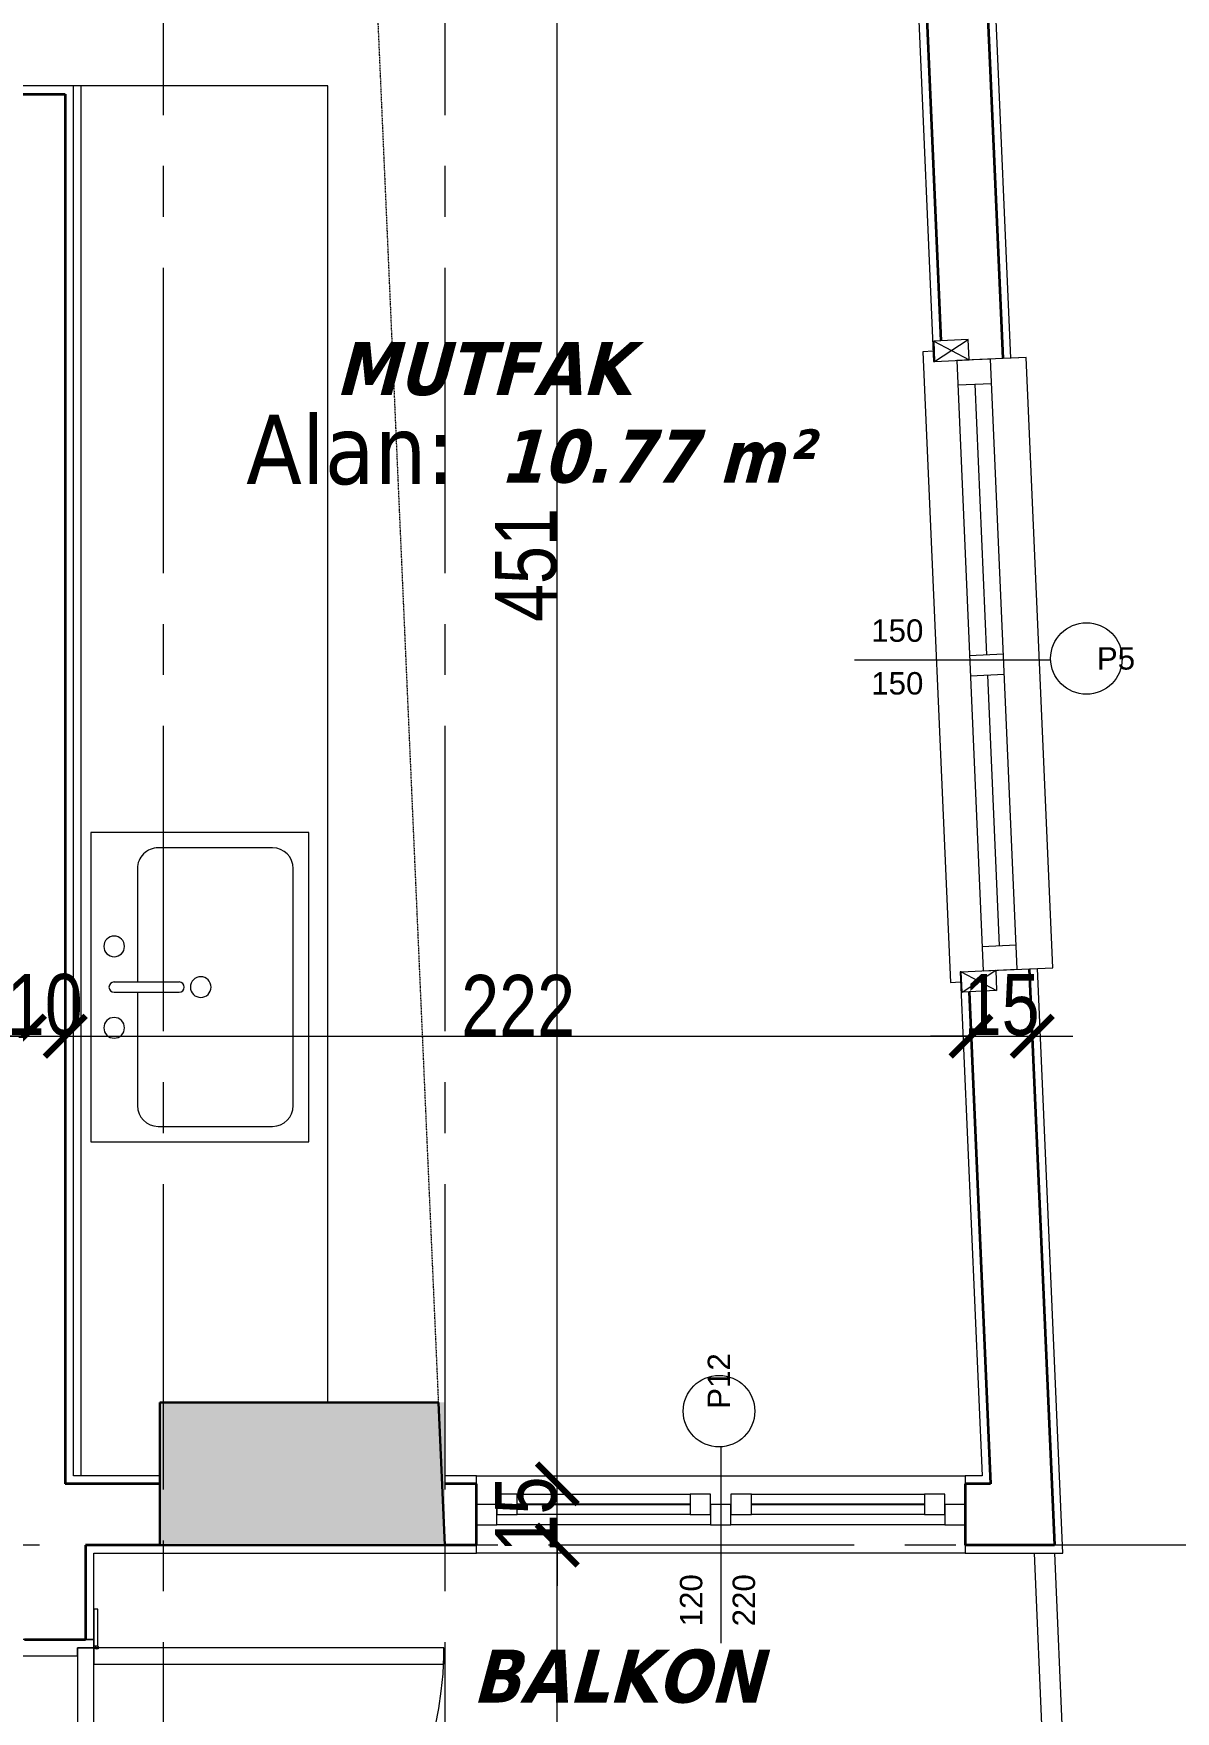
# Model space of a CAD drawing. Header units: millimetres. Extents: x 1373 to 40779, y 1939 to 6439.
# Drawn here: x 15422.4 to 15702.8, y 3334.4 to 3746.4 of the extents above; entities that cross this region are included whole.
import ezdxf

# ---------------------------------------------------------------- set-up
doc = ezdxf.new("R2010")
doc.units = ezdxf.units.MM
doc.linetypes.add('IMPORT-CENTER2', pattern=[112.5, 75, -12.5, 12.5, -12.5])
doc.linetypes.add('Sovrapposto', pattern=[0.396875, 0.238125, -0.15875])
for name, color, linetype, lineweight in [('A-AREA-IDEN', 2, 'Continuous', 18), ('A-DETL', 6, 'Continuous', 30), ('A-DETL-GENF', 92, 'Continuous', 18), ('A-DOOR', 31, 'Continuous', 18), ('A-DOOR-FRAM', 31, 'Continuous', 18), ('A-FLOR-HRAL', 11, 'Continuous', 18), ('A-GLAZ', 151, 'Continuous', 18), ('A-GLAZ-IDEN', 152, 'Continuous', 18), ('A-GLAZ-SILL', 1, 'Continuous', 9), ('A-WALL', 20, 'Continuous', 9), ('A-WALL-FNSH', 113, 'Continuous', 18), ('ESYA', 3, 'Continuous', 25), ('OLCUIC', 241, 'Continuous', 20), ('P-SANR-FIXT', 6, 'Continuous', 18), ('Q-CASE', 31, 'Continuous', 18), ('S-GRID', 252, 'IMPORT-CENTER2', 5)]:
    doc.layers.add(name, color=color, linetype=linetype, lineweight=lineweight)
doc.styles.add('50', font='arial.ttf', dxfattribs={"width": 0.8})
doc.styles.add('Arial_4', font='arial.ttf', dxfattribs={"height": 5.5})
doc.styles.add('Tahoma_6', font='tahoma.ttf', dxfattribs={"height": 0.17})
doc.styles.add('Tahoma_B_I', font='', dxfattribs={"height": 11})
doc.styles.get('Tahoma_B_I').set_extended_font_data('Tahoma', italic=True, bold=True)
doc.dimstyles.new('NERGİS', dxfattribs={"dimtxt": 15, "dimasz": 10, "dimexe": 20, "dimexo": 150, "dimgap": 0, "dimtad": 1, "dimdec": 0, "dimzin": 1, "dimtxsty": '50', "dimblk": 'ARCHTICK', "dimcen": 0, "dimse1": 1, "dimse2": 1, "dimclrd": 56, "dimclrt": 56, "dimazin": 3, "dimtfac": 1, "dimtdec": 0, "dimtix": 1, "dimtmove": 2, "dimatfit": 2, "dimldrblk": 'DOTSMALL', "dimlwd": 0, "dimlwe": -1, "dimarcsym": 0})

# ---------------------------------------------------------------- blocks, each defined once
blk = doc.blocks.new('M_Counter Top w Sink - 600mm Depth-2076054-1_ NORMAL KAT')
at = {"layer": 'Q-CASE'}
for p, q in [((221.23, -62.5), (221.23, 0)), ((-120.05, -1.9), (221.23, -1.9)), ((-102.05, -62.5), (221.23, -62.5))]:
    blk.add_line(p, q, dxfattribs=at)
blk = doc.blocks.new('M_Sink Kitchen-Single - 760 x 535mm-1807117-1_ NORMAL KAT')
at = {"layer": 'P-SANR-FIXT'}
for p, q in [((39.57, 26.98), (-36.43, 26.98)), ((-36.43, 26.98), (-36.43, -26.52)), ((39.57, -26.52), (39.57, 26.98)), ((0.3, 21.27), (0.3, 5.31)), ((2.84, 21.27), (2.84, 5.31)), ((0.3, 15.55), (-27.54, 15.55)), ((30.68, 15.55), (2.84, 15.55)), ((-32.62, 10.47), (-32.62, -17.63)), ((35.76, -17.63), (35.76, 10.47)), ((-27.54, -22.71), (30.68, -22.71)), ((-36.43, -26.52), (39.57, -26.52))]:
    blk.add_line(p, q, dxfattribs=at)
for centre, radius, start, end in [((-8.43, 21.27), 2.54, 360, 180), ((-8.43, 21.27), 2.54, 180, 0), ((1.57, 21.27), 1.27, 360, 180), ((11.57, 21.27), 2.54, 360, 180), ((11.57, 21.27), 2.54, 180, 360), ((-27.54, 10.47), 5.08, 90, 180), ((30.68, 10.47), 5.08, 360, 90), ((1.57, 5.31), 1.27, 180, 0), ((1.57, 0), 2.54, 360, 180), ((1.57, 0), 2.54, 180, 0), ((-27.54, -17.63), 5.08, 180, 270), ((30.68, -17.63), 5.08, 270, 0)]:
    blk.add_arc(centre, radius, start, end, dxfattribs=at)
blk = doc.blocks.new('_MB_KAPI_CAMLI_B - _m_kapı_90_camlı-2079224-1_ NORMAL KAT')
at = {"layer": 'A-DOOR'}
for p, q in [((-44, 95.5), (-48, 95.5)), ((-48, 95.5), (-48, 9.5)), ((-44, 9.5), (-44, 95.5)), ((28.5, 19.5), (28.5, 17.5)), ((28.5, 19.5), (30, 19.5)), ((28.5, 17.5), (30, 17.5)), ((29.5, 17.5), (29.5, 13.55)), ((30, 19.5), (31.5, 19.5)), ((30, 17.5), (31.5, 17.5)), ((30.5, 12.5), (30.5, 17.5)), ((31.5, 17.5), (31.5, 19.5)), ((29, 13.8), (18, 13.8)), ((18, 13.8), (18, 12.4)), ((18, 12.4), (29, 12.4)), ((-48, 9.5), (-44, 9.5)), ((6, 9.5), (-48, 9.5)), ((-48, 9.5), (-48, 5.5)), ((6, 5.5), (6, 9.5)), ((6, 9.5), (26, 9.5)), ((38, 9.5), (26, 9.5)), ((26, 9.5), (26, 5.5)), ((27, 9.8), (27, 9.5)), ((27, 9.8), (28.04, 9.8)), ((28, 10.3), (28, 9.5)), ((28.09, 10.3), (28, 10.3)), ((28.67, 10.3), (28, 10.3)), ((28.67, 10.3), (31.33, 10.3)), ((28.78, 10.6), (28.78, 10.3)), ((28.94, 10.6), (28.78, 10.6)), ((31.22, 10.6), (28.78, 10.6)), ((29.3, 12.1), (29.3, 10.6)), ((30.7, 10.6), (30.7, 12.1)), ((31.22, 10.6), (31.06, 10.6)), ((31.22, 10.3), (31.22, 10.6)), ((32, 10.3), (31.33, 10.3)), ((32, 10.3), (31.91, 10.3)), ((31.96, 9.8), (33, 9.8)), ((32, 9.5), (32, 10.3)), ((33, 9.5), (33, 9.8)), ((40, 9.5), (38, 9.5)), ((38, 5.5), (38, 9.5)), ((-48, 5.5), (6, 5.5)), ((26, 5.5), (6, 5.5)), ((26, 5.5), (38, 5.5)), ((28, 5.5), (28, 4.7)), ((28, 4.7), (28.67, 4.7)), ((28, 4.7), (28.09, 4.7)), ((31.33, 4.7), (28.67, 4.7)), ((28.78, 4.7), (28.78, 4.4)), ((28.78, 4.4), (31.22, 4.4)), ((28.78, 4.4), (28.94, 4.4)), ((29.3, 4.4), (29.3, 2.9)), ((30.7, 2.9), (30.7, 4.4)), ((31.06, 4.4), (31.22, 4.4)), ((31.22, 4.4), (31.22, 4.7)), ((31.33, 4.7), (32, 4.7)), ((31.91, 4.7), (32, 4.7)), ((32, 4.7), (32, 5.5)), ((29, 2.6), (18, 2.6)), ((18, 2.6), (18, 1.2)), ((18, 1.2), (29, 1.2))]:
    blk.add_line(p, q, dxfattribs=at)
at = {"layer": 'A-DOOR', "flags": 128}
for points in [[(30.7, 12.1), (30.7, 12.17), (30.69, 12.24), (30.69, 12.3), (30.68, 12.37), (30.67, 12.44), (30.65, 12.5), (30.63, 12.57), (30.61, 12.63), (30.59, 12.7), (30.57, 12.76), (30.54, 12.82), (30.51, 12.89), (30.48, 12.94), (30.44, 13), (30.4, 13.06), (30.36, 13.12), (30.32, 13.17), (30.28, 13.22), (30.23, 13.27), (30.18, 13.32), (30.13, 13.37), (30.08, 13.41), (30.03, 13.45), (29.97, 13.49), (29.92, 13.53), (29.86, 13.57), (29.8, 13.6), (29.74, 13.63), (29.68, 13.66), (29.62, 13.68), (29.55, 13.71), (29.49, 13.73), (29.42, 13.75), (29.36, 13.76), (29.29, 13.78), (29.22, 13.79), (29.15, 13.79), (29.09, 13.8), (29.02, 13.8), (29, 13.8)], [(29, 12.4), (29.01, 12.4), (29.02, 12.4), (29.04, 12.4), (29.05, 12.4), (29.06, 12.39), (29.07, 12.39), (29.08, 12.39), (29.09, 12.38), (29.11, 12.38), (29.12, 12.38), (29.13, 12.37), (29.14, 12.37), (29.15, 12.36), (29.16, 12.35), (29.17, 12.35), (29.18, 12.34), (29.19, 12.33), (29.2, 12.33), (29.21, 12.32), (29.22, 12.31), (29.22, 12.3), (29.23, 12.29), (29.24, 12.28), (29.25, 12.27), (29.25, 12.26), (29.26, 12.25), (29.26, 12.24), (29.27, 12.23), (29.28, 12.22), (29.28, 12.21), (29.28, 12.2), (29.29, 12.19), (29.29, 12.17), (29.29, 12.16), (29.3, 12.15), (29.3, 12.14), (29.3, 12.13), (29.3, 12.12), (29.3, 12.1), (29.3, 12.1)], [(28.02, 9.8), (28.04, 9.88), (28.05, 9.96), (28.07, 10.03), (28.1, 10.11)], [(28.18, 10.33), (28.22, 10.41), (28.26, 10.48), (28.3, 10.55), (28.34, 10.61), (28.38, 10.68), (28.43, 10.74), (28.48, 10.8), (28.54, 10.86), (28.59, 10.92), (28.65, 10.98), (28.71, 11.03), (28.77, 11.08), (28.84, 11.13), (28.9, 11.17), (28.97, 11.22), (29.04, 11.25), (29.11, 11.29), (29.18, 11.33), (29.19, 11.33)], [(29.19, 11.33), (29.21, 11.34), (29.23, 11.35), (29.25, 11.36), (29.27, 11.37), (29.28, 11.38), (29.3, 11.39), (29.32, 11.41)], [(30.68, 11.41), (30.7, 11.4), (30.71, 11.38), (30.73, 11.37), (30.75, 11.36), (30.77, 11.35), (30.79, 11.34), (30.8, 11.33), (30.81, 11.33)], [(30.81, 11.33), (30.88, 11.3), (30.95, 11.26), (31.02, 11.22), (31.09, 11.18), (31.15, 11.13), (31.22, 11.09), (31.28, 11.04), (31.34, 10.98), (31.4, 10.93), (31.46, 10.87), (31.51, 10.81), (31.56, 10.75), (31.61, 10.69), (31.66, 10.62), (31.7, 10.56), (31.74, 10.49), (31.78, 10.42), (31.81, 10.34), (31.85, 10.27)], [(31.92, 10.05), (31.94, 9.97), (31.96, 9.89), (31.98, 9.81), (31.98, 9.8)], [(29, 1.2), (29.07, 1.2), (29.14, 1.21), (29.2, 1.21), (29.27, 1.22), (29.34, 1.23), (29.4, 1.25), (29.47, 1.27), (29.53, 1.29), (29.6, 1.31), (29.66, 1.33), (29.72, 1.36), (29.79, 1.39), (29.84, 1.42), (29.9, 1.46), (29.96, 1.5), (30.02, 1.54), (30.07, 1.58), (30.12, 1.62), (30.17, 1.67), (30.22, 1.72), (30.27, 1.77), (30.31, 1.82), (30.35, 1.87), (30.39, 1.93), (30.43, 1.98), (30.47, 2.04), (30.5, 2.1), (30.53, 2.16), (30.56, 2.22), (30.58, 2.28), (30.61, 2.35), (30.63, 2.41), (30.65, 2.48), (30.66, 2.54), (30.68, 2.61), (30.69, 2.68), (30.69, 2.75), (30.7, 2.81), (30.7, 2.88), (30.7, 2.9)], [(29.3, 2.9), (29.3, 2.89), (29.3, 2.88), (29.3, 2.86), (29.3, 2.85), (29.29, 2.84), (29.29, 2.83), (29.29, 2.82), (29.28, 2.81), (29.28, 2.79), (29.28, 2.78), (29.27, 2.77), (29.27, 2.76), (29.26, 2.75), (29.25, 2.74), (29.25, 2.73), (29.24, 2.72), (29.23, 2.71), (29.23, 2.7), (29.22, 2.69), (29.21, 2.68), (29.2, 2.68), (29.19, 2.67), (29.18, 2.66), (29.17, 2.65), (29.16, 2.65), (29.15, 2.64), (29.14, 2.64), (29.13, 2.63), (29.12, 2.62), (29.11, 2.62), (29.1, 2.62), (29.09, 2.61), (29.07, 2.61), (29.06, 2.61), (29.05, 2.6), (29.04, 2.6), (29.03, 2.6), (29.02, 2.6), (29, 2.6), (29, 2.6)]]:
    blk.add_lwpolyline(points, dxfattribs=at)
at = {"layer": 'A-DOOR'}
blk.add_circle((-48.06, 10.27), 0.42, dxfattribs=at)
blk.add_arc((-48, 9.5), 86.02, 0, 88.6357, dxfattribs=at)
at = {"layer": 'A-DOOR-FRAM'}
for p, q in [((-48.5, 10.5), (-57.5, 10.5)), ((-57.5, 10.5), (-57.5, 9.5)), ((-57.5, 9.5), (-48.5, 9.5)), ((-48, 9.5), (-50, 9.5)), ((-50, 9.5), (-50, -9.5)), ((-48.5, 9.5), (-48.5, 10.5)), ((-48, 5.5), (-48, 9.5)), ((40, 9.5), (38, 9.5)), ((38, 9.5), (38, 5.5)), ((47.5, 10.5), (38.5, 10.5)), ((38.5, 10.5), (38.5, 9.5)), ((38.5, 9.5), (47.5, 9.5)), ((40, -9.5), (40, 9.5)), ((47.5, 9.5), (47.5, 10.5)), ((-46, 5.5), (-48, 5.5)), ((-46, -9.5), (-46, 5.5)), ((38, 5.5), (36, 5.5)), ((36, 5.5), (36, -9.5)), ((-48.5, -9.5), (-57.5, -9.5)), ((-57.5, -9.5), (-57.5, -10.5)), ((-57.5, -10.5), (-48.5, -10.5)), ((-50, -9.5), (-46, -9.5)), ((-48.5, -10.5), (-48.5, -9.5)), ((36, -9.5), (40, -9.5)), ((47.5, -9.5), (38.5, -9.5)), ((38.5, -9.5), (38.5, -10.5)), ((38.5, -10.5), (47.5, -10.5)), ((47.5, -10.5), (47.5, -9.5))]:
    blk.add_line(p, q, dxfattribs=at)
blk = doc.blocks.new('Side hung casement double - 100-220-2080451-1_ NORMAL KAT')
at = {"layer": 'A-GLAZ'}
for p, q in [((-55, 2.55), (-60, 2.55)), ((-55, -2.45), (-55, 2.55)), ((-55, 2.55), (-2.5, 2.55)), ((-50, 0), (-55, 0)), ((-55, 0), (-55, -4.95)), ((-50, -4.95), (-50, 0)), ((-50, 0), (-7.5, 0)), ((-2.5, 0), (-7.5, 0)), ((-7.5, 0), (-7.5, -4.95)), ((2.5, 2.55), (-2.5, 2.55)), ((-2.5, 2.55), (-2.5, -2.45)), ((-2.5, -4.95), (-2.5, 0)), ((2.5, -2.45), (2.5, 2.55)), ((2.5, 2.55), (55, 2.55)), ((7.5, 0), (2.5, 0)), ((2.5, 0), (2.5, -4.95)), ((7.5, -4.95), (7.5, 0)), ((7.5, 0), (50, 0)), ((55, 0), (50, 0)), ((50, 0), (50, -4.95)), ((60, 2.55), (55, 2.55)), ((55, 2.55), (55, -2.45)), ((55, -4.95), (55, 0)), ((-60, -2.45), (-55, -2.45)), ((-7.5, -2.45), (-50, -2.45)), ((-50, -2.45), (-50, -2.55)), ((-50, -2.55), (-7.5, -2.55)), ((-7.5, -2.55), (-7.5, -2.45)), ((-2.5, -2.45), (2.5, -2.45)), ((50, -2.45), (7.5, -2.45)), ((7.5, -2.45), (7.5, -2.55)), ((7.5, -2.55), (50, -2.55)), ((50, -2.55), (50, -2.45)), ((55, -2.45), (60, -2.45)), ((-55, -4.95), (-50, -4.95)), ((-7.5, -4.95), (-50, -4.95)), ((-7.5, -4.95), (-2.5, -4.95)), ((2.5, -4.95), (7.5, -4.95)), ((50, -4.95), (7.5, -4.95)), ((50, -4.95), (55, -4.95))]:
    blk.add_line(p, q, dxfattribs=at)
blk = doc.blocks.new('Railing - Railing-2082305-1_ NORMAL KAT')
at = {"layer": 'A-FLOR-HRAL'}
for p, q in [((1257, -1083.24), (1263.28, -1227.63)), ((1268.59, -1232.71), (1262.09, -1083.24)), ((1263.28, -1227.63), (1026.09, -1227.63)), ((1263.28, -1227.63), (1268.59, -1232.71)), ((1026.09, -1232.71), (1268.59, -1232.71))]:
    blk.add_line(p, q, dxfattribs=at)
blk = doc.blocks.new('Dbl Plain - 150-150 2-1964452-1_ NORMAL KAT')
at = {"layer": 'A-GLAZ'}
for p, q in [((-103.5, 14.1), (-103.5, -2.95)), ((46.5, 14.1), (-103.5, 14.1)), ((46.5, -2.95), (46.5, 14.1)), ((46.5, 5.35), (-103.5, 5.35)), ((-103.5, 5.35), (-103.5, -2.95)), ((-97.5, -2.95), (-97.5, 5.35)), ((-31, -2.95), (-31, 5.35)), ((-26, -2.95), (-26, 5.35)), ((40.5, -2.95), (40.5, 5.35)), ((46.5, -2.95), (46.5, 5.35)), ((-108.5, -8.4), (-103.5, 0.1)), ((-103.5, -8.4), (-108.5, 0.1)), ((-108.5, 0.1), (-108.5, -8.4)), ((-103.5, 0.1), (-108.5, 0.1)), ((-103.5, -8.4), (-103.5, 0.1)), ((-97.5, 1.2), (-31, 1.2)), ((-26, 1.2), (40.5, 1.2)), ((51.5, -8.4), (46.5, 0.1)), ((46.5, -8.4), (51.5, 0.1)), ((46.5, -8.4), (46.5, 0.1)), ((46.5, 0.1), (51.5, 0.1)), ((51.5, 0.1), (51.5, -8.4)), ((-103.5, -2.95), (46.5, -2.95)), ((-103.5, -2.95), (46.5, -2.95)), ((-108.5, -8.4), (-103.5, -8.4)), ((-106, -8.65), (-106, -11.15)), ((-106, -11.15), (49, -11.15)), ((51.5, -8.4), (46.5, -8.4)), ((49, -11.15), (49, -8.65))]:
    blk.add_line(p, q, dxfattribs=at)
at = {"layer": 'A-GLAZ-SILL'}
for p, q in [((-103.5, 14.1), (-103.5, 10.47)), ((46.5, 14.1), (-103.5, 14.1)), ((46.5, 10.47), (46.5, 14.1))]:
    blk.add_line(p, q, dxfattribs=at)
blk = doc.blocks.new('_MB_TASLAK_MAHALL_ETİKETİ_50_ÖL1 - _MB_1_100 ODA ETİKETİ 2-1849262-1_ NORMAL KAT')
at = {"layer": 'A-AREA-IDEN', "insert": (-0.1168, 0.0189), "char_height": 0.17, "width": 0.633333, "attachment_point": 1, "style": 'Tahoma_6'}
blk.add_mtext('Alan:', dxfattribs=at)
blk = doc.blocks.new('TR_Pencere_pozu_04_saga_uste_1_5mm - TR_Pencere_pozu_04_saga_uste_1_5mm-1434201-1_ NORMAL KAT')
at = {"layer": 'A-GLAZ-IDEN'}
blk.add_line((0.2924, 0), (-0.1896, 0), dxfattribs=at)
blk.add_circle((0.38, 0.0044), 0.0878, dxfattribs=at)
blk = doc.blocks.new('_ArchTick')
at = {"color": 0, "linetype": 'ByBlock', "const_width": 0.15}
blk.add_lwpolyline([(-0.5, -0.5), (0.5, 0.5)], dxfattribs=at)
blk = doc.blocks.new('*D17788')
at = {"layer": 'Defpoints', "color": 0, "transparency": 16777216}
for p in [(15531.01, 3375.28), (15551.01, 3375.28), (15531.01, 3228.89)]:
    blk.add_point(p, dxfattribs=at)
at = {"layer": 'OLCUIC', "color": 56, "lineweight": 0, "transparency": 16777216}
blk.add_line((15551.01, 3228.89), (15551.01, 3375.28), dxfattribs=at)
at = {"layer": 'OLCUIC', "color": 56, "lineweight": 0, "transparency": 16777216, "xscale": 10, "yscale": 10, "zscale": 10}
for p, rotation in [((15551.01, 3375.28), 90), ((15551.01, 3228.89), 270)]:
    blk.add_blockref('_ArchTick', p, dxfattribs=dict(at, rotation=rotation))
at = {"layer": 'OLCUIC', "color": 56, "transparency": 16777216, "insert": (15543.35, 3302.08), "char_height": 15, "width": 1.1952, "attachment_point": 5, "rotation": 90, "style": '50'}
blk.add_mtext('146', dxfattribs=at)
blk = doc.blocks.new('_DotSmall')
at = {"layer": 'ESYA', "color": 0, "const_width": 0.5}
blk.add_lwpolyline([(-0.0625, 0, 1), (0.0625, 0, 1)], format="xyb", close=True, dxfattribs=at)
blk = doc.blocks.new('*D17789')
at = {"layer": 'Defpoints', "color": 0, "transparency": 16777216}
for p in [(15531.01, 3390.28), (15551.01, 3390.28), (15531.01, 3375.28)]:
    blk.add_point(p, dxfattribs=at)
at = {"layer": 'OLCUIC', "color": 56, "lineweight": 0, "transparency": 16777216}
for p, q in [((15551.01, 3390.28), (15551.01, 3400.28)), ((15551.01, 3375.28), (15551.01, 3390.28)), ((15551.01, 3375.28), (15551.01, 3365.28))]:
    blk.add_line(p, q, dxfattribs=at)
at = {"layer": 'OLCUIC', "color": 56, "lineweight": 0, "transparency": 16777216, "xscale": 10, "yscale": 10, "zscale": 10}
for p, rotation in [((15551.01, 3390.28), 270), ((15551.01, 3375.28), 90)]:
    blk.add_blockref('_ArchTick', p, dxfattribs=dict(at, rotation=rotation))
at = {"layer": 'OLCUIC', "color": 56, "transparency": 16777216, "insert": (15543.35, 3382.78), "char_height": 15, "width": 0.7968, "attachment_point": 5, "rotation": 90, "style": '50'}
blk.add_mtext('15', dxfattribs=at)
blk = doc.blocks.new('*D17790')
at = {"layer": 'Defpoints', "color": 0, "transparency": 16777216}
for p in [(15531.01, 3841.56), (15551.01, 3841.56), (15531.01, 3390.28)]:
    blk.add_point(p, dxfattribs=at)
at = {"layer": 'OLCUIC', "color": 56, "lineweight": 0, "transparency": 16777216}
blk.add_line((15551.01, 3390.28), (15551.01, 3841.56), dxfattribs=at)
at = {"layer": 'OLCUIC', "color": 56, "lineweight": 0, "transparency": 16777216, "xscale": 10, "yscale": 10, "zscale": 10}
for p, rotation in [((15551.01, 3841.56), 90), ((15551.01, 3390.28), 270)]:
    blk.add_blockref('_ArchTick', p, dxfattribs=dict(at, rotation=rotation))
at = {"layer": 'OLCUIC', "color": 56, "transparency": 16777216, "insert": (15543.35, 3615.92), "char_height": 15, "width": 1.1952, "attachment_point": 5, "rotation": 90, "style": '50'}
blk.add_mtext('451', dxfattribs=at)
blk = doc.blocks.new('*D17826')
at = {"layer": 'Defpoints', "color": 0, "transparency": 16777216}
for p in [(15045.42, 3520.23), (15420.16, 3520.23), (15420.16, 3500.23)]:
    blk.add_point(p, dxfattribs=at)
at = {"layer": 'OLCUIC', "color": 56, "lineweight": 0, "transparency": 16777216}
blk.add_line((15045.42, 3500.23), (15420.16, 3500.23), dxfattribs=at)
at = {"layer": 'OLCUIC', "color": 56, "lineweight": 0, "transparency": 16777216, "xscale": 10, "yscale": 10, "zscale": 10, "rotation": 180}
blk.add_blockref('_ArchTick', (15045.42, 3500.23), dxfattribs=at)
at = {"layer": 'OLCUIC', "color": 56, "lineweight": 0, "transparency": 16777216, "xscale": 10, "yscale": 10, "zscale": 10}
blk.add_blockref('_ArchTick', (15420.16, 3500.23), dxfattribs=at)
at = {"layer": 'OLCUIC', "color": 56, "transparency": 16777216, "insert": (15232.79, 3507.9), "char_height": 15, "width": 0.7968, "attachment_point": 5, "style": '50'}
blk.add_mtext('375', dxfattribs=at)
blk = doc.blocks.new('*D17827')
at = {"layer": 'Defpoints', "color": 0, "transparency": 16777216}
for p in [(15420.16, 3520.23), (15430.16, 3520.23), (15430.16, 3500.23)]:
    blk.add_point(p, dxfattribs=at)
at = {"layer": 'OLCUIC', "color": 56, "lineweight": 0, "transparency": 16777216}
for p, q in [((15420.16, 3500.23), (15410.16, 3500.23)), ((15420.16, 3500.23), (15430.16, 3500.23)), ((15430.16, 3500.23), (15440.16, 3500.23))]:
    blk.add_line(p, q, dxfattribs=at)
at = {"layer": 'OLCUIC', "color": 56, "lineweight": 0, "transparency": 16777216, "xscale": 10, "yscale": 10, "zscale": 10}
blk.add_blockref('_ArchTick', (15420.16, 3500.23), dxfattribs=at)
at = {"layer": 'OLCUIC', "color": 56, "lineweight": 0, "transparency": 16777216, "xscale": 10, "yscale": 10, "zscale": 10, "rotation": 180}
blk.add_blockref('_ArchTick', (15430.16, 3500.23), dxfattribs=at)
at = {"layer": 'OLCUIC', "color": 56, "transparency": 16777216, "insert": (15425.16, 3507.89), "char_height": 15, "width": 0.7968, "attachment_point": 5, "style": '50'}
blk.add_mtext('10', dxfattribs=at)
blk = doc.blocks.new('*D18067')
at = {"layer": 'Defpoints', "color": 0, "transparency": 16777216}
for p in [(15430.16, 3500.23), (15652.62, 3500.23), (15652.62, 3500.23)]:
    blk.add_point(p, dxfattribs=at)
at = {"layer": 'OLCUIC', "color": 56, "lineweight": 0, "transparency": 16777216}
blk.add_line((15430.16, 3500.23), (15652.62, 3500.23), dxfattribs=at)
at = {"layer": 'OLCUIC', "color": 56, "lineweight": 0, "transparency": 16777216, "xscale": 10, "yscale": 10, "zscale": 10, "rotation": 180}
blk.add_blockref('_ArchTick', (15430.16, 3500.23), dxfattribs=at)
at = {"layer": 'OLCUIC', "color": 56, "lineweight": 0, "transparency": 16777216, "xscale": 10, "yscale": 10, "zscale": 10}
blk.add_blockref('_ArchTick', (15652.62, 3500.23), dxfattribs=at)
at = {"layer": 'OLCUIC', "color": 56, "transparency": 16777216, "insert": (15541.39, 3507.76), "char_height": 15, "attachment_point": 5, "style": '50'}
blk.add_mtext('222', dxfattribs=at)
blk = doc.blocks.new('*D18068')
at = {"layer": 'Defpoints', "color": 0, "transparency": 16777216}
for p in [(15652.62, 3500.23), (15667.63, 3500.23), (15667.63, 3500.23)]:
    blk.add_point(p, dxfattribs=at)
at = {"layer": 'OLCUIC', "color": 56, "lineweight": 0, "transparency": 16777216}
for p, q in [((15652.62, 3500.23), (15642.62, 3500.23)), ((15652.62, 3500.23), (15667.63, 3500.23)), ((15667.63, 3500.23), (15677.63, 3500.23))]:
    blk.add_line(p, q, dxfattribs=at)
at = {"layer": 'OLCUIC', "color": 56, "lineweight": 0, "transparency": 16777216, "xscale": 10, "yscale": 10, "zscale": 10}
blk.add_blockref('_ArchTick', (15652.62, 3500.23), dxfattribs=at)
at = {"layer": 'OLCUIC', "color": 56, "lineweight": 0, "transparency": 16777216, "xscale": 10, "yscale": 10, "zscale": 10, "rotation": 180}
blk.add_blockref('_ArchTick', (15667.63, 3500.23), dxfattribs=at)
at = {"layer": 'OLCUIC', "color": 56, "transparency": 16777216, "insert": (15660.12, 3507.89), "char_height": 15, "attachment_point": 5, "style": '50'}
blk.add_mtext('15', dxfattribs=at)

msp = doc.modelspace()

# ---------------------------------------------------------------- hatches: boundary and pattern name
at = {"layer": 'A-DETL-GENF'}
h = msp.add_hatch(dxfattribs=at)
h.set_pattern_fill('FP_21', color=153, style=0, pattern_type=2)
h.set_pattern_definition([(45, (14411.07, 4456.518), (-17.9605, 17.9605), []), (45, (14429.03, 4456.518), (-17.9605, 17.9605), [12.7, -12.7])])
h.paths.add_polyline_path([(13955.42, 3375.28), (13955.42, 3445.28), (13920.42, 3445.28), (13920.42, 3375.28)])
h.paths.add_polyline_path([(15523.4, 3375.28), (15523.4, 3410.28), (15453.4, 3410.28), (15453.4, 3375.28), (15464.63, 3375.28)])
h.paths.add_polyline_path([(13405.71, 3375.28), (13475.71, 3375.28), (13475.71, 3410.28), (13405.71, 3410.28)])
h.paths.add_polyline_path([(14475.42, 3375.28), (14475.42, 3445.28), (14440.42, 3445.28), (14440.42, 3375.28)])
h.paths.add_polyline_path([(15010.42, 3375.28), (15045.42, 3375.28), (15045.42, 3445.28), (15010.42, 3445.28)])
h.paths.add_polyline_path([(15502.98, 3841.56), (15501.44, 3876.56), (15431.44, 3876.56), (15431.44, 3841.56), (15464.63, 3841.56)])
h.paths.add_polyline_path([(15045.42, 3841.56), (15045.42, 3951.56), (14855.42, 3951.56), (14855.42, 3926.56), (15020.42, 3926.56), (15020.42, 3841.56)])
h.paths.add_polyline_path([(13950.42, 3841.56), (13950.42, 3951.56), (13920.42, 3951.56), (13920.42, 3841.56)])
h.paths.add_polyline_path([(13405.71, 3841.56), (13475.71, 3841.56), (13475.71, 3876.56), (13405.71, 3876.56)])
h.paths.add_polyline_path([(14615.42, 3926.56), (14615.42, 4216.56), (14590.42, 4216.56), (14590.42, 3926.56)])
h.paths.add_polyline_path([(14434.13, 3926.56), (14465.42, 3926.56), (14465.42, 3951.56), (14400.42, 3951.56), (14400.42, 4216.56), (14375.42, 4216.56), (14375.42, 3926.56)])
h.paths.add_polyline_path([(15479.98, 4366.56), (15478.45, 4401.56), (15408.45, 4401.56), (15408.45, 4366.56), (15464.63, 4366.56)])
h.paths.add_polyline_path([(14880.42, 4366.56), (14880.42, 4401.56), (14810.42, 4401.56), (14810.42, 4366.56), (14820.57, 4366.56)])
h.paths.add_polyline_path([(14480.42, 4366.56), (14480.42, 4401.56), (14375.42, 4401.56), (14375.42, 4366.56), (14434.13, 4366.56)])
h.paths.add_polyline_path([(13967.42, 4366.56), (13967.42, 4391.56), (13817.42, 4391.56), (13817.42, 4366.56), (13918.88, 4366.56)])
h.paths.add_polyline_path([(13475.71, 4366.56), (13475.71, 4401.56), (13405.71, 4401.56), (13405.71, 4366.56)])
h.paths.add_polyline_path([(13440.71, 4821.52), (13440.71, 4891.52), (13405.71, 4891.52), (13405.71, 4821.52)])
h.paths.add_polyline_path([(13852.42, 4829.38), (13852.42, 4900.05), (13817.42, 4899.38), (13817.42, 4829.38)])
h.paths.add_polyline_path([(14445.49, 4841.77), (14480.49, 4841.77), (14480.49, 4913.29), (14445.49, 4911.77), (14445.49, 4889.6)])
h.paths.add_polyline_path([(14835.42, 4857.21), (14835.42, 4928.73), (14800.49, 4927.21), (14800.49, 4857.21)])
h.paths.add_polyline_path([(15454.18, 4884.14), (15454.18, 4955.66), (15419.18, 4954.14), (15419.18, 4884.14)])

# ---------------------------------------------------------------- linework, layer by layer
at = {"layer": 'A-DETL'}
for p, q in [((15521.87, 3410.28), (15453.4, 3410.28)), ((15453.4, 3410.28), (15453.4, 3375.28)), ((15523.4, 3375.28), (15521.87, 3410.28)), ((15453.4, 3375.28), (15523.4, 3375.28))]:
    msp.add_line(p, q, dxfattribs=at)
at = {"layer": 'A-WALL', "lineweight": 35}
for p, q in [((15649.52, 3916.41), (15660.39, 3666.64)), ((15637.76, 3841.56), (15645.19, 3670.98)), ((15330.21, 3731.56), (15430.16, 3731.56)), ((15430.16, 3731.56), (15430.16, 3390.28)), ((15666.91, 3516.78), (15673.07, 3375.28)), ((15652.14, 3511.14), (15657.4, 3390.28)), ((15453.4, 3390.28), (15430.16, 3390.28)), ((15531.16, 3390.28), (15523.4, 3390.28)), ((15531.16, 3375.28), (15531.16, 3390.28)), ((15651.16, 3390.28), (15651.16, 3375.28)), ((15657.4, 3390.28), (15651.16, 3390.28)), ((15435.16, 3375.28), (15435.16, 3352.04)), ((15453.4, 3375.28), (15435.16, 3375.28)), ((15531.16, 3375.28), (15523.4, 3375.28)), ((15673.07, 3375.28), (15651.16, 3375.28)), ((15420.16, 3352.04), (15435.16, 3352.04))]:
    msp.add_line(p, q, dxfattribs=at)
at = {"layer": 'A-WALL'}
for p, q in [((15531.16, 3392.28), (15651.16, 3392.28)), ((15651.16, 3373.28), (15531.16, 3373.28))]:
    msp.add_line(p, q, dxfattribs=at)
at = {"layer": 'A-WALL-FNSH', "color": 7, "lineweight": 9}
for p, q in [((15662.39, 3666.73), (15651.52, 3916.49)), ((15635.85, 3839.56), (15643.4, 3665.9)), ((15432.16, 3733.56), (15332.21, 3733.56)), ((15432.16, 3392.28), (15432.16, 3733.56)), ((15643.4, 3665.9), (15643.65, 3665.91)), ((15650.18, 3516.06), (15649.93, 3516.04)), ((15649.93, 3516.04), (15655.31, 3392.28)), ((15675.16, 3373.28), (15668.91, 3516.87)), ((15453.4, 3392.28), (15432.16, 3392.28)), ((15531.16, 3392.28), (15523.4, 3392.28)), ((15531.16, 3390.28), (15531.16, 3392.28)), ((15655.31, 3392.28), (15651.16, 3392.28)), ((15651.16, 3392.28), (15651.16, 3390.28)), ((15531.16, 3373.28), (15531.16, 3375.28)), ((15651.16, 3375.28), (15651.16, 3373.28)), ((15437.16, 3352.04), (15437.16, 3373.28)), ((15437.16, 3373.28), (15531.16, 3373.28)), ((15651.16, 3373.28), (15675.16, 3373.28)), ((15435.16, 3352.04), (15437.16, 3352.04))]:
    msp.add_line(p, q, dxfattribs=at)
at = {"layer": 'S-GRID', "lineweight": 18}
for p, q in [((15454.18, 5376.43), (15454.18, 2926.07)), ((15523.4, 5376.43), (15523.4, 2926.07)), ((15961.37, 3375.28), (12987.74, 3375.28))]:
    msp.add_line(p, q, dxfattribs=at)
at = {"layer": 'S-GRID', "linetype": 'Sovrapposto', "lineweight": 18}
msp.add_lwpolyline([(15523.4, 3375.28), (15454.18, 4955.66)], dxfattribs=at)

# ---------------------------------------------------------------- block references
at = {"layer": 'A-AREA-IDEN', "xscale": 99.99999999999993, "yscale": 99.99999999999993, "zscale": 99.99999999999993}
msp.add_blockref('_MB_TASLAK_MAHALL_ETİKETİ_50_ÖL1 - _MB_1_100 ODA ETİKETİ 2-1849262-1_ NORMAL KAT', (15486.27, 3650.92), dxfattribs=at)
at = {"layer": 'A-DOOR', "rotation": 269.9999999999999}
msp.add_blockref('_MB_KAPI_CAMLI_B - _m_kapı_90_camlı-2079224-1_ NORMAL KAT', (15427.66, 3302.04), dxfattribs=at)
at = {"layer": 'A-FLOR-HRAL'}
msp.add_blockref('Railing - Railing-2082305-1_ NORMAL KAT', (14411.07, 4456.52), dxfattribs=at)
at = {"layer": 'A-GLAZ'}
for name, p, rotation in [('Dbl Plain - 150-150 2-1964452-1_ NORMAL KAT', (15656.55, 3562.88), 272.4918115431021), ('Side hung casement double - 100-220-2080451-1_ NORMAL KAT', (15591.16, 3382.78), 180)]:
    msp.add_blockref(name, p, dxfattribs=dict(at, rotation=rotation))
at = {"layer": 'A-GLAZ-IDEN', "xscale": 99.99999999999993, "yscale": 99.99999999999993, "zscale": 99.99999999999993}
msp.add_blockref('TR_Pencere_pozu_04_saga_uste_1_5mm - TR_Pencere_pozu_04_saga_uste_1_5mm-1434201-1_ NORMAL KAT', (15642.94, 3592.53), dxfattribs=at)
at = {"layer": 'A-GLAZ-IDEN', "xscale": 99.99999999999993, "yscale": 99.99999999999993, "zscale": 99.99999999999993, "rotation": 89.99999999999991}
msp.add_blockref('TR_Pencere_pozu_04_saga_uste_1_5mm - TR_Pencere_pozu_04_saga_uste_1_5mm-1434201-1_ NORMAL KAT', (15591.16, 3370.15), dxfattribs=at)
at = {"layer": 'P-SANR-FIXT', "rotation": 89.9999999999999}
msp.add_blockref('M_Sink Kitchen-Single - 760 x 535mm-1807117-1_ NORMAL KAT', (15463.45, 3510.71), dxfattribs=at)
at = {"layer": 'Q-CASE', "rotation": 89.9999999999999}
msp.add_blockref('M_Counter Top w Sink - 600mm Depth-2076054-1_ NORMAL KAT', (15432.16, 3512.33), dxfattribs=at)

# ---------------------------------------------------------------- texts
at = {"layer": 'A-AREA-IDEN', "char_height": 13, "attachment_point": 1, "style": 'Tahoma_B_I'}
for s, insert, width in [('MUTFAK', (15496.47, 3670.66), 91.3924), ('10.77 m²', (15536.7, 3649.16), 100.2109), ('BALKON', (15530.14, 3349.6), 90.5907)]:
    msp.add_mtext(s, dxfattribs=dict(at, insert=insert, width=width))
at = {"layer": 'A-GLAZ-IDEN', "char_height": 5.5, "attachment_point": 1, "style": 'Arial_4'}
for s, insert, width in [('150', (15628.09, 3602.58), 14.4304), ('P5', (15683.5, 3595.75), 9.6202), ('150', (15628.09, 3589.63), 14.4304)]:
    msp.add_mtext(s, dxfattribs=dict(at, insert=insert, width=width))
at = {"layer": 'A-GLAZ-IDEN', "char_height": 5.5, "width": 14.4304, "attachment_point": 1, "rotation": 90, "style": 'Arial_4'}
for s, insert in [('P12', (15587.94, 3408.71)), ('120', (15581.11, 3355.3)), ('220', (15594.06, 3355.3))]:
    msp.add_mtext(s, dxfattribs=dict(at, insert=insert))

# ---------------------------------------------------------------- dimensions: what is measured, and where the dimension line sits
at = {"layer": 'OLCUIC'}
for base, p1, p2, picture, middle in [((15551.01, 3841.56), (15531.01, 3390.28), (15531.01, 3841.56), '*D17790', (15543.35, 3615.92)), ((15551.01, 3390.28), (15531.01, 3375.28), (15531.01, 3390.28), '*D17789', (15543.35, 3382.78)), ((15551.01, 3375.28), (15531.01, 3228.89), (15531.01, 3375.28), '*D17788', (15543.35, 3302.08))]:
    dim = msp.add_linear_dim(base=base, p1=p1, p2=p2, angle=90, dimstyle='NERGİS', dxfattribs=at)
    dim.commit()
    dim.dimension.update_dxf_attribs({"geometry": picture, "text_midpoint": middle})
for base, p1, p2, picture, middle in [((15420.16, 3500.23), (15045.42, 3520.23), (15420.16, 3520.23), '*D17826', (15232.79, 3507.9)), ((15430.16, 3500.23), (15420.16, 3520.23), (15430.16, 3520.23), '*D17827', (15425.16, 3507.89)), ((15652.62, 3500.23), (15430.16, 3500.23), (15652.62, 3500.23), '*D18067', (15541.39, 3507.76)), ((15667.63, 3500.23), (15652.62, 3500.23), (15667.63, 3500.23), '*D18068', (15660.12, 3507.89))]:
    dim = msp.add_linear_dim(base=base, p1=p1, p2=p2, dimstyle='NERGİS', dxfattribs=at)
    dim.commit()
    dim.dimension.update_dxf_attribs({"geometry": picture, "text_midpoint": middle})

doc.saveas('drawing.dxf')
